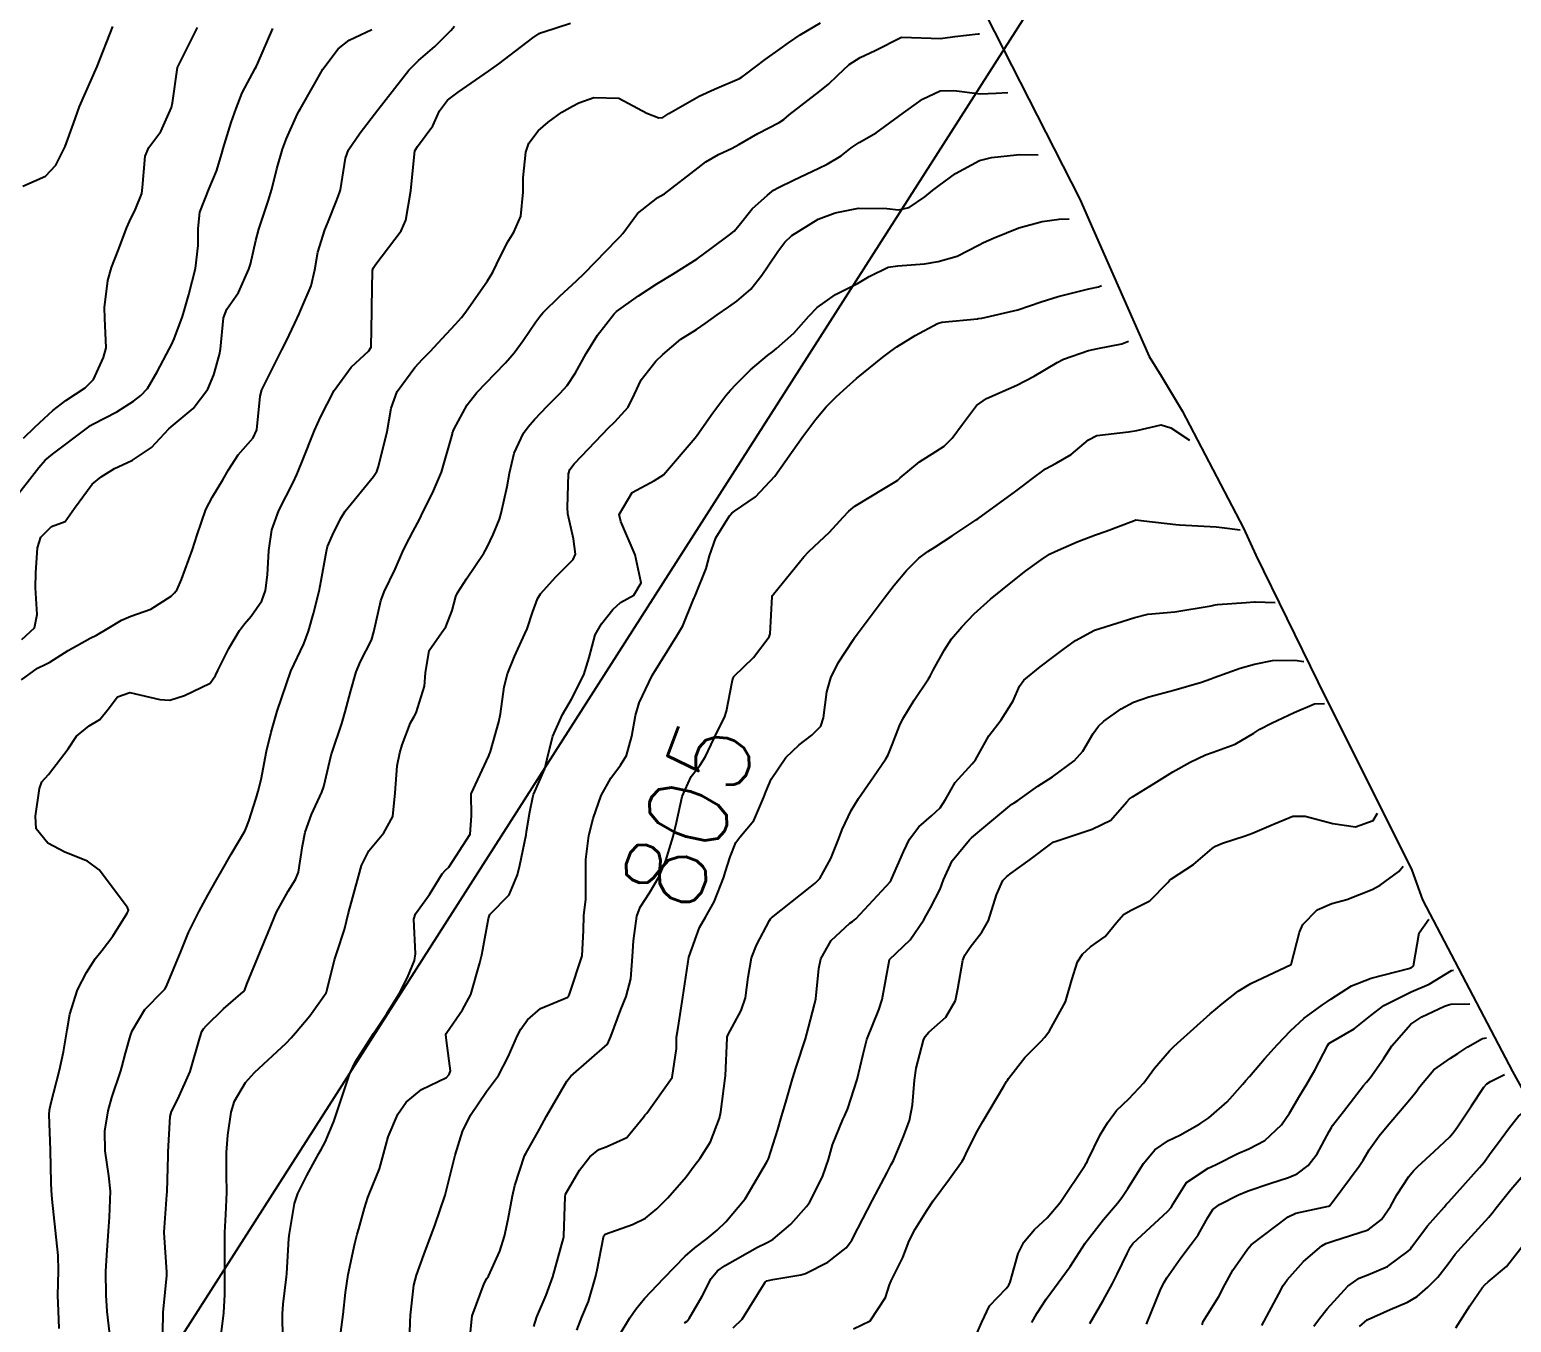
# Model space of a CAD drawing. Header units: metres. Extents: x 307586 to 320046, y 7427249 to 7434250.
# Drawn here: x 318467 to 318540.8, y 7430429.9 to 7430494.3 of the extents above; entities that cross this region are included whole.
import ezdxf
from ezdxf.enums import TextEntityAlignment as Align

# ---------------------------------------------------------------- set-up
doc = ezdxf.new("R2010")
doc.units = ezdxf.units.M
doc.header["$MEASUREMENT"] = 0
doc.linetypes.add('CONTINUO', pattern=[0])
for name, color, linetype in [('Area', 45, 'Continuous'), ('Cotas', 45, 'Continuous'), ('Curvas de Nivel 1m', 11, 'Continuous'), ('Curvas de Nivel 5m', 15, 'Continuous'), ('TEXTO', 45, 'Continuous')]:
    doc.layers.add(name, color=color, linetype=linetype)
doc.styles.add('Style-STANDARD', font='STANDARD.shx')

msp = doc.modelspace()

# ---------------------------------------------------------------- linework, layer by layer
at = {"layer": 'Area'}
msp.add_polyline3d([(318492.927, 7430538.804, 795.039), (318496.703, 7430531.116, 797.419), (318498.734, 7430527.86, 801.069), (318501.431, 7430521.653, 795.889), (318503.302, 7430518.216, 789.089), (318509.217, 7430505.578, 798.099), (318511.691, 7430500.836, 808.309), (318519.328, 7430485.845, 808.149), (318519.977, 7430484.354, 808.839), (318522.78, 7430477.993, 805.629), (318523.371, 7430477.044, 806.109), (318524.414, 7430475.302, 806.369), (318527.478, 7430469.448, 811.679), (318528.094, 7430468.1, 811.959), (318531.173, 7430461.794, 814.939), (318535.867, 7430452.416, 817.669), (318536.384, 7430450.934, 831.339), (318540.875, 7430442.388, 818.529), (318544.61, 7430435.619, 820.099), (318546.4, 7430432.807, 820.779), (318550.577, 7430424.548, 821.989)], dxfattribs=at)
at = {"layer": 'Curvas de Nivel 1m', "flags": 128}
for points, elevation in [([(318466.598, 7430461.893), (318467.398, 7430462.476), (318467.813, 7430462.674), (318468.016, 7430462.776), (318468.93, 7430463.364), (318470.028, 7430463.968), (318470.339, 7430464.127), (318470.869, 7430464.432), (318471.591, 7430464.873), (318472.043, 7430465.071), (318473.044, 7430465.414), (318474.058, 7430466.063), (318474.23, 7430466.228), (318474.355, 7430466.396), (318474.569, 7430466.894), (318475.125, 7430468.384), (318475.356, 7430469.119), (318475.782, 7430470.375), (318476.119, 7430471.012), (318476.632, 7430471.86), (318476.908, 7430472.362), (318477.401, 7430473.097), (318478.149, 7430473.95), (318478.33, 7430474.347), (318478.493, 7430476.03), (318478.57, 7430476.344), (318478.931, 7430477.079), (318479.565, 7430478.33), (318479.782, 7430478.754), (318480.223, 7430479.653), (318480.428, 7430480.12), (318480.514, 7430480.317), (318481.03, 7430481.528), (318481.22, 7430482.31), (318481.369, 7430483.201), (318481.718, 7430484.306), (318481.876, 7430484.707), (318482.295, 7430485.752), (318482.451, 7430486.149), (318482.492, 7430486.298), (318482.738, 7430487.877), (318482.892, 7430488.294), (318483.476, 7430489.148), (318484.353, 7430490.28), (318485.889, 7430492.257), (318486.378, 7430492.751), (318487.187, 7430493.439), (318487.995, 7430494.234), (318488.177, 7430494.451)], 797), ([(318466.614, 7430463.897), (318467.25, 7430464.478), (318467.378, 7430465.142), (318467.296, 7430466.478), (318467.322, 7430467.225), (318467.395, 7430468.477), (318467.563, 7430469.003), (318468.099, 7430469.525), (318468.778, 7430469.784), (318469.243, 7430470.453), (318470.125, 7430471.645), (318470.565, 7430471.999), (318471.227, 7430472.429), (318471.854, 7430472.704), (318472.137, 7430472.83), (318473.079, 7430473.475), (318473.946, 7430474.402), (318474.054, 7430474.501), (318474.156, 7430474.575), (318475.145, 7430475.408), (318475.888, 7430476.374), (318476.19, 7430477.09), (318476.473, 7430478.094), (318476.523, 7430478.367), (318476.661, 7430479.932), (318476.838, 7430480.364), (318477.41, 7430481.189), (318477.931, 7430482.353), (318478.001, 7430482.607), (318478.267, 7430483.778), (318478.427, 7430484.348), (318478.896, 7430485.739), (318479.077, 7430486.338), (318479.326, 7430487.348), (318479.604, 7430488.331), (318479.801, 7430488.858), (318480.35, 7430490.095), (318480.428, 7430490.243), (318480.478, 7430490.319), (318481.165, 7430491.512), (318481.613, 7430492.308), (318482.383, 7430493.327), (318482.926, 7430493.756), (318484.052, 7430494.283)], 796), ([(318466.661, 7430486.486), (318467.794, 7430486.989), (318468.314, 7430487.537), (318468.775, 7430488.463), (318469.195, 7430489.602), (318469.49, 7430490.453), (318470.373, 7430492.44), (318471.158, 7430494.439)], 793), ([(318466.703, 7430473.929), (318467.264, 7430474.479), (318467.728, 7430474.906), (318468.166, 7430475.31), (318468.817, 7430475.816), (318469.781, 7430476.446), (318470.187, 7430476.859), (318470.69, 7430477.943), (318470.815, 7430478.434), (318470.747, 7430479.913), (318470.73, 7430480.435), (318470.901, 7430481.779), (318471.085, 7430482.432), (318471.415, 7430483.275), (318471.855, 7430484.424), (318471.982, 7430484.719), (318472.287, 7430485.339), (318472.591, 7430486.125), (318472.629, 7430486.417), (318472.754, 7430487.98), (318472.951, 7430488.414), (318473.535, 7430489.208), (318474.07, 7430490.403), (318474.124, 7430490.633), (318474.373, 7430492.4), (318475.361, 7430494.385)], 794), ([(318468.486, 7430429.591), (318468.451, 7430430.458), (318468.417, 7430431.235), (318468.438, 7430432.458), (318468.425, 7430433.223), (318468.295, 7430434.461), (318468.128, 7430436.032), (318468.102, 7430436.464), (318468.087, 7430436.845), (318468.043, 7430438.465), (318467.977, 7430440.24), (318467.991, 7430440.466), (318468.06, 7430440.77), (318468.501, 7430442.459), (318468.686, 7430443.36), (318468.872, 7430444.454), (318469.012, 7430445.244), (318469.393, 7430446.446), (318469.832, 7430447.318), (318470.276, 7430447.998), (318470.626, 7430448.432), (318471.158, 7430449.122), (318471.871, 7430450.278), (318471.922, 7430450.369), (318471.929, 7430450.419), (318471.874, 7430450.559), (318470.476, 7430452.434), (318469.897, 7430452.861), (318468.759, 7430453.315), (318467.906, 7430453.751), (318467.327, 7430454.476), (318467.295, 7430455.104), (318467.491, 7430456.475), (318467.609, 7430456.811), (318467.95, 7430457.176), (318468.922, 7430458.456), (318469.338, 7430459.084), (318469.98, 7430459.604), (318470.503, 7430459.917), (318470.922, 7430460.431), (318471.385, 7430461.04), (318472.001, 7430461.269), (318473.493, 7430460.91), (318473.998, 7430460.883), (318474.717, 7430461.107), (318476.007, 7430461.731), (318476.271, 7430462.106), (318476.386, 7430462.366), (318476.928, 7430463.457), (318477.463, 7430464.356), (318477.704, 7430464.688), (318478.044, 7430465.069), (318478.575, 7430465.823), (318478.753, 7430466.34), (318478.854, 7430467.122), (318478.92, 7430468.337), (318479.068, 7430469.366), (318479.417, 7430470.33), (318480.127, 7430471.729), (318480.32, 7430472.129), (318480.4, 7430472.317), (318480.585, 7430472.763), (318481.202, 7430474.31), (318481.495, 7430474.975), (318482.183, 7430476.3), (318483.018, 7430477.468), (318483.903, 7430478.283), (318484.018, 7430478.469), (318484.05, 7430480.282), (318484.053, 7430480.463), (318484.094, 7430482.282), (318484.128, 7430482.408), (318484.256, 7430482.606), (318485.51, 7430484.261), (318485.752, 7430484.787), (318486.002, 7430486.255), (318486.174, 7430488.104), (318486.203, 7430488.252), (318486.243, 7430488.332), (318486.326, 7430488.454), (318487.094, 7430489.49), (318487.432, 7430490.239), (318487.829, 7430490.765), (318488.362, 7430491.168), (318489.87, 7430492.208), (318490.377, 7430492.585), (318492.073, 7430493.866), (318492.392, 7430494.097), (318492.448, 7430494.124), (318492.618, 7430494.178), (318493.953, 7430494.611)], 798), ([(318471.039, 7430428.998), (318470.875, 7430430.428), (318470.817, 7430431.252), (318470.808, 7430432.428), (318470.848, 7430433.241), (318470.932, 7430434.427), (318470.985, 7430435.125), (318471.031, 7430436.427), (318470.956, 7430437.182), (318470.765, 7430438.43), (318470.758, 7430439.409), (318470.924, 7430440.428), (318471.103, 7430441.083), (318471.544, 7430442.422), (318471.596, 7430442.601), (318471.782, 7430443.297), (318472.035, 7430444.173), (318472.121, 7430444.417), (318472.747, 7430445.473), (318473.656, 7430446.402), (318473.74, 7430446.484), (318473.825, 7430446.633), (318474.552, 7430448.389), (318474.927, 7430449.314), (318475.451, 7430450.376), (318475.881, 7430451.165), (318476.322, 7430451.932), (318476.569, 7430452.363), (318477.054, 7430453.206), (318477.72, 7430454.352), (318477.785, 7430454.481), (318477.921, 7430454.863), (318478.284, 7430455.998), (318478.39, 7430456.343), (318478.54, 7430456.932), (318478.804, 7430458.337), (318479.031, 7430459.281), (318479.334, 7430460.33), (318480.013, 7430462.32), (318480.66, 7430463.681), (318480.899, 7430464.311), (318481.148, 7430465.207), (318481.424, 7430466.306), (318481.534, 7430466.839), (318481.788, 7430468.303), (318481.852, 7430468.537), (318482.095, 7430469.102), (318482.486, 7430469.917), (318482.721, 7430470.294), (318484.13, 7430472.025), (318484.3, 7430472.277), (318484.388, 7430472.529), (318484.81, 7430474.27), (318485.01, 7430475.428), (318485.314, 7430476.263), (318486.195, 7430477.453), (318486.582, 7430477.863), (318486.96, 7430478.242), (318487.558, 7430478.891), (318488.224, 7430479.612), (318488.516, 7430479.938), (318488.737, 7430480.222), (318489.814, 7430481.771), (318490.078, 7430482.203), (318490.257, 7430482.586), (318490.794, 7430483.668), (318491.13, 7430484.191), (318491.476, 7430484.997), (318491.586, 7430486.187), (318491.598, 7430486.899), (318491.718, 7430488.186), (318491.879, 7430488.635), (318492.339, 7430489.238), (318492.841, 7430489.68), (318493.524, 7430490.168), (318494.045, 7430490.474), (318494.358, 7430490.628), (318495.113, 7430490.901), (318496.36, 7430490.875), (318497.758, 7430490.116), (318498.35, 7430489.884), (318498.546, 7430489.911), (318498.843, 7430490.103), (318500.362, 7430490.963), (318501.128, 7430491.309), (318502.371, 7430491.855), (318502.5, 7430491.93), (318502.676, 7430492.057), (318503.641, 7430492.79), (318504.392, 7430493.328), (318504.811, 7430493.62), (318505.393, 7430494.025), (318506.409, 7430494.619)], 799), ([(318476.558, 7430429.421), (318476.676, 7430430.36), (318476.724, 7430431.278), (318476.737, 7430432.359), (318476.736, 7430433.286), (318476.735, 7430434.359), (318476.776, 7430435.27), (318476.834, 7430436.359), (318476.814, 7430437.257), (318476.808, 7430438.359), (318476.879, 7430439.216), (318477.044, 7430440.357), (318477.214, 7430440.9), (318477.768, 7430441.839), (318478.206, 7430442.344), (318479.788, 7430443.799), (318480.04, 7430444.068), (318480.259, 7430444.315), (318480.96, 7430445.154), (318481.78, 7430446.3), (318481.792, 7430446.331), (318481.825, 7430446.464), (318482.192, 7430447.944), (318482.308, 7430448.295), (318482.69, 7430449.463), (318482.892, 7430450.29), (318483.105, 7430451.063), (318483.435, 7430452.285), (318483.537, 7430452.643), (318483.904, 7430453.383), (318484.65, 7430454.269), (318485.093, 7430455.095), (318485.208, 7430456.261), (318485.316, 7430457.619), (318485.451, 7430458.258), (318485.57, 7430458.655), (318485.985, 7430459.745), (318486.163, 7430460.075), (318486.267, 7430460.247), (318486.671, 7430461.579), (318486.723, 7430462.243), (318486.917, 7430463.348), (318487.522, 7430464.235), (318487.736, 7430464.535), (318488.05, 7430465.349), (318488.243, 7430466.044), (318488.326, 7430466.226), (318488.775, 7430466.924), (318489.625, 7430468.207), (318489.793, 7430468.498), (318490.097, 7430469.135), (318490.406, 7430469.899), (318490.497, 7430470.196), (318490.792, 7430471.528), (318490.907, 7430472.192), (318491.142, 7430473.191), (318491.611, 7430474.185), (318491.839, 7430474.502), (318492.163, 7430474.87), (318492.798, 7430475.55), (318493.431, 7430476.168), (318493.788, 7430476.563), (318494.193, 7430477.184), (318494.726, 7430478.152), (318495.298, 7430479.063), (318496.119, 7430480.132), (318496.234, 7430480.236), (318497.338, 7430481.023), (318498.248, 7430481.62), (318499.046, 7430482.098), (318500.261, 7430482.871), (318500.96, 7430483.379), (318501.873, 7430484.064), (318502.102, 7430484.244), (318502.287, 7430484.452), (318502.998, 7430485.351), (318503.758, 7430486.045), (318504.07, 7430486.278), (318504.307, 7430486.414), (318505.059, 7430486.777), (318506.317, 7430487.386), (318506.736, 7430487.589), (318507.427, 7430487.999), (318507.928, 7430488.395), (318508.333, 7430488.663), (318509.18, 7430489.138), (318510.291, 7430489.961), (318510.353, 7430490.011), (318511.486, 7430490.824), (318512.366, 7430491.238), (318513.046, 7430491.254), (318514.364, 7430491.078), (318515.16, 7430491.113), (318515.743, 7430491.15)], 801), ([(318479.614, 7430429.028), (318479.606, 7430430.32), (318479.638, 7430430.798), (318479.806, 7430432.164), (318479.817, 7430432.318), (318479.925, 7430434.063), (318479.947, 7430434.317), (318480.198, 7430435.812), (318480.36, 7430436.313), (318480.813, 7430437.208), (318481.417, 7430438.303), (318481.53, 7430438.497), (318481.731, 7430438.864), (318482.154, 7430439.887), (318482.292, 7430440.292), (318482.566, 7430441.097), (318482.959, 7430442.288), (318483.218, 7430442.846), (318483.787, 7430443.735), (318484.131, 7430444.275), (318484.795, 7430445.278), (318485.421, 7430446.256), (318485.831, 7430447.063), (318486.173, 7430447.913), (318486.23, 7430448.246), (318486.149, 7430449.967), (318486.228, 7430450.246), (318486.92, 7430451.202), (318487.564, 7430452.233), (318487.72, 7430452.406), (318487.896, 7430452.57), (318488.959, 7430454.214), (318489.021, 7430455.119), (318489.009, 7430456.214), (318489.875, 7430458.114), (318489.919, 7430458.201), (318489.935, 7430458.229), (318489.965, 7430458.323), (318490.388, 7430459.795), (318490.46, 7430460.195), (318490.647, 7430461.553), (318490.808, 7430462.192), (318491.156, 7430463.054), (318491.682, 7430464.184), (318491.786, 7430464.433), (318492.049, 7430465.257), (318492.306, 7430465.931), (318492.45, 7430466.176), (318493.211, 7430467.029), (318494.08, 7430467.892), (318494.192, 7430468.158), (318494.094, 7430468.917), (318493.821, 7430470.163), (318493.795, 7430470.484), (318493.848, 7430472.163), (318493.922, 7430472.375), (318494.138, 7430472.651), (318495.546, 7430474.139), (318495.847, 7430474.445), (318496.162, 7430474.75), (318496.817, 7430475.48), (318497.144, 7430476.12), (318497.464, 7430476.843), (318498.199, 7430477.765), (318498.553, 7430478.105), (318499.45, 7430478.856), (318500.222, 7430479.352), (318500.662, 7430479.64), (318501.25, 7430480.07), (318501.829, 7430480.472), (318502.24, 7430480.752), (318502.941, 7430481.358), (318503.481, 7430482.048), (318503.79, 7430482.514), (318504.271, 7430483.223), (318504.619, 7430483.693), (318504.972, 7430484.03), (318506.291, 7430484.844), (318507.132, 7430485.164), (318508.297, 7430485.392), (318509.704, 7430485.376), (318510.296, 7430485.304), (318510.826, 7430485.426), (318511.593, 7430485.947), (318511.986, 7430486.264), (318512.309, 7430486.522), (318513.133, 7430487.114), (318514.321, 7430487.758), (318514.923, 7430487.911), (318516.169, 7430488.049), (318516.325, 7430488.058), (318517.243, 7430488.05)], 802), ([(318482.507, 7430429.399), (318482.621, 7430430.285), (318482.744, 7430431.383), (318482.879, 7430432.282), (318483.208, 7430433.817), (318483.326, 7430434.275), (318483.404, 7430434.547), (318483.693, 7430435.576), (318483.854, 7430436.115), (318483.915, 7430436.268), (318484.442, 7430437.537), (318484.64, 7430438.261), (318484.865, 7430439.13), (318485.342, 7430440.254), (318485.759, 7430440.853), (318486.521, 7430441.487), (318487.772, 7430442.094), (318487.91, 7430442.228), (318487.966, 7430442.419), (318487.789, 7430443.8), (318487.737, 7430444.231), (318487.75, 7430444.274), (318487.794, 7430444.332), (318488.571, 7430445.459), (318488.979, 7430446.213), (318489.434, 7430447.801), (318489.526, 7430448.205), (318489.583, 7430448.467), (318489.87, 7430450.006), (318489.91, 7430450.162), (318489.938, 7430450.199), (318490.889, 7430451.184), (318491.305, 7430452.186), (318491.422, 7430452.66), (318491.736, 7430454.182), (318491.764, 7430454.333), (318491.93, 7430455.325), (318492.07, 7430456.05), (318492.113, 7430456.178), (318492.666, 7430457.462), (318492.841, 7430458.171), (318493.064, 7430459.082), (318493.549, 7430460.164), (318493.712, 7430460.446), (318494.001, 7430460.934), (318494.608, 7430462.151), (318494.886, 7430463.012), (318495.186, 7430464.143), (318495.492, 7430464.688), (318496.052, 7430465.404), (318496.433, 7430465.75), (318497.099, 7430466.12), (318497.463, 7430466.722), (318497.163, 7430468.119), (318496.451, 7430469.784), (318496.378, 7430470.127), (318497.018, 7430471.227), (318498.13, 7430471.822), (318498.578, 7430472.103), (318500.152, 7430473.943), (318500.21, 7430474.022), (318500.254, 7430474.079), (318501.045, 7430475.201), (318501.692, 7430476.065), (318501.919, 7430476.33), (318502.188, 7430476.611), (318502.919, 7430477.329), (318503.759, 7430478.044), (318504.008, 7430478.239), (318504.208, 7430478.403), (318505.076, 7430479.171), (318505.827, 7430480.016), (318506.237, 7430480.448), (318507.15, 7430481.094), (318508.249, 7430481.645), (318508.829, 7430481.981), (318509.77, 7430482.458), (318510.261, 7430482.509), (318511.589, 7430482.621), (318512.265, 7430482.732), (318513.204, 7430482.995), (318514.277, 7430483.545), (318514.523, 7430483.673), (318515.053, 7430483.908), (318516.288, 7430484.402), (318517.447, 7430484.723), (318518.293, 7430484.842), (318518.793, 7430484.85)], 803), ([(318485.921, 7430428.247), (318485.961, 7430429.914), (318485.977, 7430430.247), (318486.146, 7430431.747), (318486.274, 7430432.244), (318486.646, 7430433.257), (318487.017, 7430434.237), (318487.198, 7430434.717), (318487.703, 7430436.23), (318488.197, 7430438.223), (318488.563, 7430439.395), (318488.968, 7430440.212), (318489.765, 7430441.389), (318490.114, 7430441.852), (318490.357, 7430442.194), (318490.852, 7430443.12), (318491.316, 7430444.185), (318491.483, 7430444.498), (318491.805, 7430444.953), (318492.463, 7430445.524), (318493.822, 7430446.095), (318493.858, 7430446.124), (318493.875, 7430446.159), (318493.904, 7430446.239), (318494.534, 7430448.15), (318494.599, 7430449.411), (318494.611, 7430450.149), (318494.711, 7430450.977), (318494.706, 7430452.148), (318494.706, 7430452.953), (318494.861, 7430454.146), (318495.078, 7430454.99), (318495.482, 7430456.137), (318495.952, 7430457.005), (318496.443, 7430457.64), (318496.734, 7430458.122), (318497.013, 7430459.084), (318497.182, 7430460.118), (318497.371, 7430460.744), (318498.013, 7430462.11), (318499.255, 7430464.092), (318499.541, 7430464.587), (318500.06, 7430465.864), (318500.127, 7430466.014), (318500.16, 7430466.079), (318500.715, 7430467.435), (318500.878, 7430468.072), (318501.194, 7430468.972), (318501.878, 7430470.062), (318501.987, 7430470.189), (318502.115, 7430470.295), (318503.168, 7430471.004), (318504.133, 7430472.04), (318504.965, 7430473.214), (318505.524, 7430474.02), (318506.172, 7430474.874), (318506.69, 7430475.493), (318507.202, 7430476), (318507.716, 7430476.466), (318508.192, 7430476.907), (318509.509, 7430477.97), (318509.905, 7430478.267), (318510.211, 7430478.488), (318511.125, 7430479.046), (318512.229, 7430479.652), (318512.448, 7430479.719), (318514.232, 7430479.885), (318514.262, 7430479.89), (318514.434, 7430479.917), (318516.237, 7430480.32), (318517.402, 7430480.717), (318518.244, 7430480.986), (318519.765, 7430481.364), (318520.249, 7430481.474), (318520.403, 7430481.54)], 804), ([(318492.121, 7430429.677), (318492.278, 7430430.17), (318492.732, 7430431.252), (318493.073, 7430432.159), (318493.599, 7430434.078), (318493.615, 7430434.151), (318493.619, 7430434.205), (318493.676, 7430436.15), (318493.704, 7430436.27), (318494.393, 7430437.467), (318494.921, 7430438.138), (318495.363, 7430438.499), (318495.73, 7430438.626), (318496.763, 7430439.094), (318497.59, 7430440.112), (318497.657, 7430440.208), (318497.755, 7430440.317), (318499.012, 7430442.091), (318499.224, 7430443.525), (318499.228, 7430444.088), (318499.31, 7430444.578), (318499.539, 7430446.084), (318499.843, 7430448.08), (318500.384, 7430449.556), (318500.68, 7430450.072), (318501.111, 7430450.837), (318501.581, 7430452.063), (318501.661, 7430452.297), (318501.903, 7430453.075), (318502.179, 7430453.789), (318502.39, 7430454.055), (318503.088, 7430454.892), (318503.579, 7430456.044), (318503.674, 7430456.314), (318503.952, 7430456.947), (318504.676, 7430458.029), (318505.338, 7430458.654), (318505.98, 7430459.139), (318506.412, 7430459.58), (318506.555, 7430460.004), (318506.719, 7430461.29), (318506.924, 7430462.001), (318507.281, 7430462.74), (318508.042, 7430463.912), (318508.075, 7430463.957), (318508.095, 7430463.989), (318508.227, 7430464.17), (318509.569, 7430465.967), (318510.07, 7430466.618), (318510.685, 7430467.346), (318511.299, 7430467.948), (318511.748, 7430468.283), (318512.091, 7430468.499), (318512.968, 7430469.063), (318514.112, 7430469.836), (318514.161, 7430469.87), (318514.234, 7430469.918), (318516.127, 7430471.287), (318516.473, 7430471.543), (318516.904, 7430471.882), (318517.614, 7430472.402), (318518.145, 7430472.69), (318518.887, 7430473.124), (318519.754, 7430473.846), (318520.165, 7430474.067), (318521.746, 7430474.245), (318522.168, 7430474.321), (318523.381, 7430474.597), (318523.849, 7430474.444), (318524.793, 7430473.83)], 806), ([(318494.268, 7430429.499), (318494.509, 7430430.141), (318494.842, 7430430.937), (318495.192, 7430432.135), (318495.277, 7430432.513), (318495.586, 7430434.131), (318495.606, 7430434.199), (318495.675, 7430434.285), (318497.041, 7430434.758), (318497.687, 7430435.082), (318498.25, 7430435.546), (318498.806, 7430436.093), (318499.714, 7430437.142), (318500.112, 7430437.683), (318500.408, 7430438.073), (318500.917, 7430438.886), (318501.372, 7430440.064), (318501.442, 7430440.377), (318501.656, 7430442.061), (318501.666, 7430442.169), (318501.747, 7430444.06), (318501.752, 7430444.102), (318501.795, 7430444.199), (318502.445, 7430445.426), (318502.664, 7430446.052), (318502.806, 7430447.078), (318502.962, 7430448.049), (318503.216, 7430448.683), (318503.871, 7430449.907), (318503.917, 7430449.995), (318503.963, 7430450.039), (318505.889, 7430451.575), (318506.137, 7430451.761), (318506.371, 7430452.005), (318506.918, 7430452.99), (318507.324, 7430453.996), (318507.488, 7430454.434), (318507.937, 7430455.381), (318508.293, 7430455.985), (318509.042, 7430457.062), (318509.663, 7430457.965), (318509.767, 7430458.162), (318509.973, 7430458.665), (318510.34, 7430459.604), (318510.5, 7430459.955), (318511.063, 7430460.889), (318511.786, 7430461.942), (318511.872, 7430462.085), (318512.019, 7430462.375), (318512.574, 7430463.395), (318512.936, 7430463.931), (318513.442, 7430464.533), (318514.056, 7430465.186), (318514.871, 7430465.908), (318516.073, 7430466.872), (318516.637, 7430467.325), (318517.389, 7430467.877), (318517.812, 7430468.148), (318518.089, 7430468.29), (318519.188, 7430468.763), (318520.102, 7430469.115), (318520.635, 7430469.304), (318521.988, 7430469.821), (318522.078, 7430469.856), (318522.113, 7430469.861), (318522.507, 7430469.816), (318524.11, 7430469.637), (318524.29, 7430469.618), (318526.109, 7430469.516), (318526.388, 7430469.488), (318527.303, 7430469.36)], 807), ([(318496.42, 7430429.323), (318496.903, 7430430.117), (318497.204, 7430430.548), (318497.643, 7430431.077), (318498.604, 7430432.096), (318499.664, 7430433.187), (318500.141, 7430433.602), (318500.756, 7430434.069), (318501.26, 7430434.483), (318501.685, 7430434.893), (318502.655, 7430436.046), (318503.721, 7430437.851), (318503.786, 7430437.966), (318503.814, 7430438.029), (318504.276, 7430439.493), (318504.428, 7430440.023), (318504.713, 7430440.971), (318505.014, 7430442.021), (318505.192, 7430442.609), (318505.65, 7430444.012), (318505.809, 7430444.57), (318506.11, 7430445.717), (318506.173, 7430446.006), (318506.321, 7430447.522), (318506.421, 7430448.004), (318506.943, 7430448.912), (318507.87, 7430449.777), (318507.999, 7430449.86), (318508.162, 7430449.986), (318509.892, 7430451.853), (318509.931, 7430451.921), (318509.944, 7430451.959), (318510.533, 7430453.334), (318510.832, 7430453.951), (318511.294, 7430454.581), (318511.935, 7430455.115), (318512.362, 7430455.512), (318512.635, 7430455.933), (318513.105, 7430456.775), (318513.961, 7430457.713), (318514.123, 7430457.918), (318514.787, 7430459.102), (318515.407, 7430459.899), (318516.002, 7430460.847), (318516.314, 7430461.583), (318516.539, 7430461.885), (318517.351, 7430462.548), (318518.031, 7430463.06), (318518.494, 7430463.405), (318519.113, 7430463.854), (318520.048, 7430464.375), (318521.16, 7430464.72), (318522.055, 7430465.008), (318522.71, 7430465.16), (318524.058, 7430465.286), (318525.872, 7430465.584), (318526.061, 7430465.626), (318526.188, 7430465.643), (318527.613, 7430465.755), (318528.026, 7430465.788), (318528.063, 7430465.787), (318529.053, 7430465.75)], 808), ([(318499.63, 7430429.86), (318499.756, 7430429.954), (318499.868, 7430430.078), (318500.516, 7430431.2), (318500.953, 7430432.067), (318501.268, 7430432.453), (318501.66, 7430432.722), (318503.272, 7430433.632), (318503.68, 7430433.837), (318503.814, 7430433.896), (318504.043, 7430434.026), (318504.92, 7430434.789), (318505.699, 7430435.658), (318505.853, 7430435.856), (318505.943, 7430436.008), (318506.524, 7430437.192), (318506.795, 7430437.999), (318506.996, 7430438.736), (318507.514, 7430439.992), (318507.591, 7430440.155), (318507.758, 7430440.544), (318508.236, 7430441.983), (318508.522, 7430443.249), (318508.719, 7430443.976), (318509.306, 7430445.456), (318509.471, 7430445.965), (318509.843, 7430447.96), (318510.862, 7430448.945), (318511.55, 7430449.943), (318511.663, 7430450.154), (318511.879, 7430450.538), (318512.362, 7430451.461), (318512.528, 7430451.934), (318512.957, 7430452.88), (318513.833, 7430453.921), (318513.876, 7430453.968), (318513.924, 7430454.017), (318514.643, 7430454.622), (318515.941, 7430455.696), (318516.057, 7430455.774), (318516.233, 7430455.887), (318517.233, 7430456.595), (318517.955, 7430457.055), (318519.047, 7430457.854), (318519.471, 7430458.346), (318519.984, 7430459.219), (318520.245, 7430459.582), (318520.517, 7430459.835), (318521.381, 7430460.444), (318522.002, 7430460.778), (318522.762, 7430461.056), (318524.009, 7430461.381), (318525.381, 7430461.779), (318525.844, 7430461.944), (318526.017, 7430462.01), (318527.304, 7430462.477), (318528.027, 7430462.682), (318528.915, 7430462.851), (318530.03, 7430462.867), (318530.483, 7430462.81)], 809), ([(318508.047, 7430429.563), (318508.875, 7430429.971), (318509.645, 7430431.124), (318509.842, 7430431.767), (318509.917, 7430431.957), (318510.498, 7430433.124), (318510.823, 7430433.949), (318511.111, 7430434.524), (318511.698, 7430435.461), (318512.022, 7430435.935), (318512.826, 7430437.036), (318513.456, 7430437.914), (318513.556, 7430438.082), (318513.731, 7430438.458), (318514.223, 7430439.428), (318514.489, 7430439.903), (318515.539, 7430441.661), (318515.675, 7430441.891), (318515.711, 7430441.954), (318515.775, 7430442.043), (318516.584, 7430443.089), (318517.374, 7430443.874), (318517.586, 7430444.091), (318517.808, 7430444.404), (318518.604, 7430445.858), (318518.928, 7430446.948), (318519.204, 7430447.85), (318519.457, 7430448.238), (318519.854, 7430448.59), (318520.591, 7430449.104), (318521.17, 7430449.827), (318521.492, 7430450.209), (318521.879, 7430450.424), (318522.805, 7430450.89), (318523.709, 7430451.802), (318523.797, 7430451.898), (318523.896, 7430451.981), (318524.988, 7430452.702), (318525.919, 7430453.495), (318526.077, 7430453.612), (318526.424, 7430453.765), (318527.558, 7430454.122), (318527.928, 7430454.253), (318528.859, 7430454.663), (318529.937, 7430455.097), (318530.553, 7430455.098), (318531.933, 7430454.742), (318533.055, 7430454.566), (318533.935, 7430454.895), (318534.143, 7430455.26)], 811), ([(318514.192, 7430429.336), (318514.447, 7430429.902), (318514.827, 7430430.712), (318515.65, 7430431.576), (318515.792, 7430431.748), (318515.848, 7430431.888), (318516.243, 7430433.316), (318516.531, 7430433.882), (318517.056, 7430434.509), (318517.695, 7430435.103), (318518.349, 7430435.86), (318519.595, 7430437.715), (318519.659, 7430437.841), (318519.682, 7430437.882), (318519.725, 7430437.969), (318520.339, 7430439.239), (318520.695, 7430439.831), (318521.148, 7430440.437), (318521.765, 7430441.017), (318522.506, 7430441.813), (318523.037, 7430442.554), (318523.797, 7430443.418), (318523.991, 7430443.606), (318524.19, 7430443.794), (318525.818, 7430445.259), (318526.09, 7430445.498), (318526.417, 7430445.764), (318527.204, 7430446.381), (318527.833, 7430446.777), (318529.843, 7430447.72), (318530.265, 7430449.318), (318530.438, 7430449.714), (318531.147, 7430450.44), (318531.883, 7430450.751), (318532.625, 7430450.953), (318533.891, 7430451.449), (318534.283, 7430451.674), (318535.22, 7430452.344), (318535.423, 7430452.62)], 812), ([(318516.935, 7430429.877), (318517.186, 7430430.326), (318517.645, 7430431.037), (318518.25, 7430431.861), (318518.843, 7430432.675), (318519.593, 7430433.841), (318519.684, 7430433.973), (318520.508, 7430435.018), (318521.202, 7430435.825), (318521.422, 7430436.106), (318521.71, 7430436.555), (318522.497, 7430437.808), (318523.051, 7430438.482), (318523.74, 7430438.941), (318524.311, 7430439.218), (318525.308, 7430439.774), (318525.756, 7430440.076), (318526.658, 7430440.867), (318527.443, 7430441.753), (318527.595, 7430441.932), (318527.779, 7430442.133), (318528.516, 7430443.015), (318529.162, 7430443.73), (318529.81, 7430444.406), (318530.49, 7430445.04), (318531.409, 7430445.704), (318531.66, 7430445.866), (318531.826, 7430445.989), (318532.863, 7430446.659), (318533.836, 7430447.029), (318535.704, 7430447.515), (318535.842, 7430447.563), (318535.901, 7430447.591), (318535.948, 7430447.649), (318536.223, 7430449.291), (318536.703, 7430449.98)], 813), ([(318519.827, 7430429.838), (318520.489, 7430430.987), (318520.951, 7430431.827), (318521.19, 7430432.295), (318521.675, 7430433.321), (318521.84, 7430433.658), (318521.963, 7430433.816), (318523.699, 7430435.423), (318523.876, 7430435.613), (318523.973, 7430435.787), (318524.639, 7430436.855), (318525.721, 7430437.569), (318525.859, 7430437.632), (318526.139, 7430437.766), (318527.186, 7430438.3), (318527.735, 7430438.531), (318528.536, 7430438.944), (318529.364, 7430439.726), (318529.759, 7430440.306), (318530.284, 7430441.198), (318530.592, 7430441.712), (318531.031, 7430442.46), (318531.673, 7430443.701), (318531.73, 7430443.774), (318531.804, 7430443.823), (318532.994, 7430444.505), (318533.818, 7430445.168), (318534.463, 7430445.67), (318535.83, 7430446.35), (318536.731, 7430446.744), (318537.841, 7430447.409), (318537.933, 7430447.44)], 814), ([(318525.415, 7430429.772), (318525.468, 7430429.938), (318525.637, 7430430.205), (318526.239, 7430431.172), (318526.539, 7430431.761), (318526.937, 7430432.484), (318527.68, 7430433.539), (318527.772, 7430433.659), (318527.863, 7430433.747), (318529.697, 7430435.147), (318530.087, 7430435.328), (318531.703, 7430435.675), (318531.756, 7430435.699), (318531.936, 7430435.927), (318533.244, 7430437.677), (318533.431, 7430437.971), (318533.735, 7430438.479), (318534.238, 7430439.173), (318534.638, 7430439.661), (318535.766, 7430440.996), (318536.056, 7430441.361), (318536.255, 7430441.645), (318536.951, 7430442.473), (318537.794, 7430443.056), (318538.147, 7430443.276), (318538.655, 7430443.617), (318539.38, 7430444.033), (318539.573, 7430444.07)], 816), ([(318528.393, 7430429.739), (318529.237, 7430431.314), (318529.451, 7430431.723), (318529.53, 7430431.847), (318529.657, 7430432.008), (318530.463, 7430432.92), (318531.383, 7430433.703), (318531.572, 7430433.814), (318531.684, 7430433.856), (318531.927, 7430433.938), (318533.691, 7430434.496), (318534.349, 7430435.011), (318534.791, 7430435.659), (318535.12, 7430436.245), (318535.718, 7430437.162), (318535.937, 7430437.432), (318536.153, 7430437.646), (318536.973, 7430438.399), (318537.746, 7430439.138), (318537.975, 7430439.401), (318538.134, 7430439.624), (318538.832, 7430440.682), (318539.439, 7430441.605), (318539.604, 7430441.774), (318539.777, 7430441.88), (318540.473, 7430442.23)], 817), ([(318530.984, 7430429.706), (318531.26, 7430430.081), (318531.642, 7430430.56), (318532.677, 7430431.685), (318533.243, 7430432.093), (318533.662, 7430432.254), (318534.649, 7430432.68), (318535.68, 7430433.441), (318535.788, 7430433.542), (318535.866, 7430433.648), (318536.635, 7430434.699), (318537.463, 7430435.632), (318537.579, 7430435.757), (318537.706, 7430435.889), (318539.236, 7430437.607), (318539.456, 7430437.875), (318539.733, 7430438.251), (318540.306, 7430439.032), (318540.718, 7430439.59), (318541.182, 7430440.163), (318541.393, 7430440.32)], 818), ([(318533.261, 7430429.676), (318533.636, 7430430.023), (318534.775, 7430430.525), (318535.645, 7430430.89), (318536.119, 7430431.174), (318536.663, 7430431.64), (318537.15, 7430432.146), (318537.671, 7430432.811), (318538.023, 7430433.28), (318538.323, 7430433.62), (318539.698, 7430435.132), (318539.907, 7430435.391), (318540.059, 7430435.596), (318540.793, 7430436.509), (318541.723, 7430437.58), (318542.578, 7430437.876), (318542.903, 7430437.81)], 819)]:
    msp.add_lwpolyline(points, dxfattribs=dict(at, elevation=elevation))
at = {"layer": 'Curvas de Nivel 5m', "flags": 128}
for points, elevation in [([(318466.115, 7430470.745), (318467.472, 7430472.477), (318467.774, 7430472.836), (318468.14, 7430473.139), (318469.892, 7430474.444), (318470.037, 7430474.56), (318470.156, 7430474.63), (318471.347, 7430475.246), (318472.173, 7430475.772), (318472.542, 7430476.052), (318472.874, 7430476.413), (318473.363, 7430477.236), (318473.977, 7430478.402), (318474.051, 7430478.556), (318474.21, 7430478.885), (318474.629, 7430479.992), (318474.736, 7430480.392), (318474.942, 7430481.092), (318475.273, 7430482.385), (318475.407, 7430483.526), (318475.407, 7430484.383), (318475.485, 7430485.182), (318475.956, 7430486.375), (318476.312, 7430487.231), (318476.575, 7430488.113), (318476.644, 7430488.367), (318477.051, 7430489.654), (318477.292, 7430490.361), (318477.589, 7430491.129), (318478.243, 7430492.351), (318478.292, 7430492.432), (318478.376, 7430492.609), (318479.129, 7430494.343)], 795), ([(318473.631, 7430428.39), (318473.66, 7430430.362), (318473.659, 7430430.39), (318473.834, 7430432.206), (318473.839, 7430432.388), (318473.704, 7430434.358), (318473.704, 7430434.39), (318473.848, 7430436.241), (318473.853, 7430436.388), (318473.903, 7430438.207), (318473.905, 7430438.388), (318474.001, 7430440.136), (318474.069, 7430440.387), (318474.389, 7430441.014), (318475.006, 7430442.382), (318475.477, 7430444.062), (318475.577, 7430444.373), (318475.661, 7430444.506), (318475.797, 7430444.659), (318476.67, 7430445.501), (318477.646, 7430446.352), (318477.721, 7430446.454), (318477.827, 7430446.728), (318478.486, 7430448.34), (318478.889, 7430449.303), (318479.309, 7430450.328), (318479.883, 7430451.372), (318480.257, 7430451.948), (318480.399, 7430452.315), (318480.595, 7430453.624), (318480.73, 7430454.312), (318481.056, 7430455.179), (318481.564, 7430456.304), (318481.662, 7430456.586), (318481.959, 7430457.863), (318482.051, 7430458.21), (318482.077, 7430458.299), (318482.566, 7430459.713), (318482.732, 7430460.293), (318482.993, 7430461.3), (318483.281, 7430462.287), (318483.495, 7430462.809), (318484.029, 7430463.879), (318484.159, 7430464.278), (318484.497, 7430465.833), (318484.661, 7430466.271), (318485.212, 7430467.401), (318485.579, 7430468.258), (318485.739, 7430468.605), (318486.098, 7430469.272), (318486.437, 7430469.918), (318486.598, 7430470.245), (318487.071, 7430471.189), (318487.53, 7430472.236), (318488.064, 7430474.143), (318488.078, 7430474.231), (318488.1, 7430474.284), (318488.155, 7430474.394), (318488.807, 7430475.587), (318489.276, 7430476.214), (318490.192, 7430477.152), (318490.708, 7430477.685), (318491.148, 7430478.191), (318491.598, 7430478.8), (318492.226, 7430479.722), (318492.416, 7430479.992), (318492.578, 7430480.177), (318493.411, 7430480.998), (318494.249, 7430481.77), (318494.649, 7430482.154), (318496.27, 7430483.827), (318496.425, 7430483.975), (318496.558, 7430484.127), (318497.291, 7430485.116), (318498.3, 7430485.919), (318498.424, 7430485.985), (318498.626, 7430486.105), (318500.316, 7430487.405), (318500.69, 7430487.705), (318501.315, 7430488.07), (318502.011, 7430488.38), (318502.33, 7430488.556), (318503.276, 7430489.113), (318504.347, 7430489.652), (318504.579, 7430489.807), (318504.837, 7430490.033), (318506.365, 7430491.224), (318506.809, 7430491.565), (318507.248, 7430492.001), (318507.826, 7430492.551), (318508.386, 7430492.895), (318509.122, 7430493.249), (318510.402, 7430493.892), (318510.455, 7430493.907), (318512.402, 7430493.848), (318512.491, 7430493.849), (318513.089, 7430493.933), (318514.253, 7430494.073), (318514.323, 7430494.08)], 800), ([(318488.923, 7430428.901), (318489.052, 7430430.209), (318489.649, 7430431.827), (318489.781, 7430432.07), (318489.857, 7430432.198), (318490.428, 7430433.43), (318490.654, 7430434.19), (318490.839, 7430435.035), (318491.061, 7430436.186), (318491.179, 7430436.715), (318491.654, 7430438.181), (318491.679, 7430438.226), (318491.725, 7430438.298), (318492.407, 7430439.506), (318492.751, 7430440.165), (318493.77, 7430441.896), (318493.973, 7430442.157), (318495.789, 7430443.74), (318495.915, 7430444.005), (318495.953, 7430444.128), (318496.462, 7430445.474), (318496.727, 7430446.121), (318496.956, 7430446.994), (318497.042, 7430448.118), (318497.084, 7430448.888), (318497.255, 7430450.116), (318497.42, 7430450.572), (318497.885, 7430451.281), (318498.368, 7430452.103), (318498.7, 7430452.897), (318499.058, 7430454.093), (318499.225, 7430454.789), (318499.508, 7430456.087), (318499.953, 7430457.072), (318500.399, 7430457.635), (318500.678, 7430458.073), (318501.085, 7430458.96), (318501.631, 7430460.064), (318501.726, 7430460.332), (318502.01, 7430461.798), (318502.059, 7430462.013), (318502.088, 7430462.059), (318503.067, 7430463.01), (318503.852, 7430464.042), (318503.896, 7430464.189), (318504.001, 7430466.041), (318504.015, 7430466.089), (318504.064, 7430466.163), (318505.579, 7430468.018), (318505.821, 7430468.28), (318506.091, 7430468.536), (318506.848, 7430469.257), (318507.537, 7430469.996), (318507.81, 7430470.299), (318508.119, 7430470.55), (318509.619, 7430471.459), (318510.131, 7430471.754), (318510.248, 7430471.843), (318510.374, 7430471.958), (318511.337, 7430472.756), (318512.153, 7430473.27), (318512.56, 7430473.533), (318512.963, 7430473.932), (318513.47, 7430474.627), (318514.179, 7430475.557), (318514.668, 7430475.913), (318516.19, 7430476.572), (318517.055, 7430477.021), (318518.201, 7430477.709), (318518.516, 7430477.865), (318519.756, 7430478.3), (318520.211, 7430478.391), (318521.418, 7430478.625), (318521.743, 7430478.76)], 805), ([(318502.057, 7430429.623), (318502.507, 7430430.047), (318503.651, 7430431.887), (318503.723, 7430431.958), (318504.027, 7430432.026), (318505.418, 7430432.25), (318505.658, 7430432.317), (318506.773, 7430432.893), (318507.677, 7430433.602), (318507.852, 7430433.816), (318507.957, 7430433.986), (318508.268, 7430434.56), (318509.002, 7430435.971), (318509.717, 7430437.357), (318509.928, 7430437.751), (318510.032, 7430437.957), (318510.546, 7430439.147), (318510.839, 7430439.949), (318510.988, 7430440.72), (318511.082, 7430441.947), (318511.174, 7430442.554), (318511.535, 7430443.943), (318511.618, 7430444.128), (318511.807, 7430444.339), (318512.655, 7430445.092), (318513.124, 7430445.927), (318513.247, 7430446.508), (318513.487, 7430447.924), (318513.593, 7430448.176), (318513.853, 7430448.576), (318514.447, 7430449.328), (318514.777, 7430449.906), (318515.17, 7430451.185), (318515.489, 7430451.896), (318515.688, 7430452.102), (318515.898, 7430452.26), (318516.843, 7430452.946), (318517.921, 7430453.764), (318517.985, 7430453.806), (318518.141, 7430453.867), (318519.929, 7430454.45), (318520.858, 7430454.906), (318521.664, 7430455.823), (318521.798, 7430455.968), (318521.945, 7430456.073), (318523.022, 7430456.739), (318523.958, 7430457.32), (318524.813, 7430457.787), (318525.589, 7430458.156), (318525.971, 7430458.291), (318527.052, 7430458.684), (318527.985, 7430459.244), (318528.289, 7430459.445), (318528.869, 7430459.737), (318529.998, 7430460.275), (318531.019, 7430460.693), (318531.503, 7430460.71)], 810), ([(318522.642, 7430429.805), (318523.329, 7430431.474), (318523.476, 7430431.793), (318523.536, 7430431.911), (318523.658, 7430432.101), (318524.352, 7430433.104), (318524.867, 7430433.778), (318525.211, 7430434.251), (318525.696, 7430435.121), (318525.949, 7430435.518), (318526.276, 7430435.764), (318527.227, 7430436.236), (318527.71, 7430436.434), (318528.787, 7430436.807), (318529.717, 7430437.104), (318530.148, 7430437.286), (318530.703, 7430437.71), (318531.152, 7430438.285), (318531.748, 7430439.393), (318531.851, 7430439.599), (318531.913, 7430439.698), (318532.461, 7430440.394), (318533.452, 7430441.683), (318533.597, 7430441.86), (318533.779, 7430442.078), (318534.444, 7430443.019), (318534.866, 7430443.664), (318535.814, 7430444.737), (318536.354, 7430445.108), (318537.491, 7430445.633), (318537.737, 7430445.717), (318537.824, 7430445.739), (318538.753, 7430445.76)], 815), ([(318538.057, 7430429.624), (318538.742, 7430430.712), (318539.371, 7430431.604), (318539.497, 7430431.761), (318539.658, 7430431.911), (318540.581, 7430432.679), (318541.297, 7430433.584), (318541.451, 7430433.817), (318541.688, 7430434.095), (318543.058, 7430434.921), (318543.7, 7430435.224), (318544.035, 7430435.211), (318544.783, 7430434.92)], 820)]:
    msp.add_lwpolyline(points, dxfattribs=dict(at, elevation=elevation))
at = {"layer": 'TEXTO', "linetype": 'CONTINUO', "flags": 128}
msp.add_lwpolyline([(318379.753, 7430280.853), (318525.972, 7430509.611)], dxfattribs=at)

# ---------------------------------------------------------------- texts
at = {"layer": 'Cotas', "style": 'Style-STANDARD'}
msp.add_text('805', height=4, rotation=69.20144, dxfattribs=at).set_placement((318499.813, 7430455.214, 805), align=Align.MIDDLE_CENTER)

doc.saveas('drawing.dxf')
